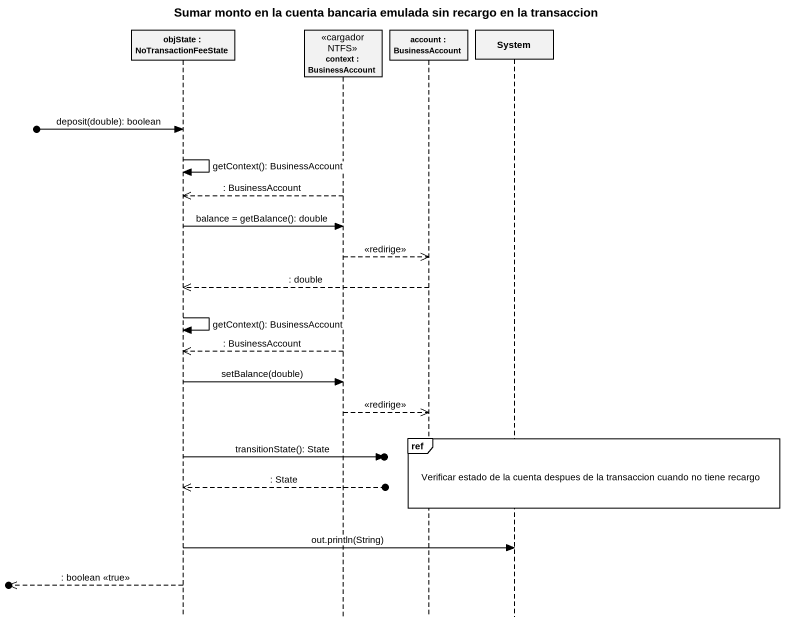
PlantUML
@startuml
title Sumar monto en la cuenta bancaria emulada sin recargo en la transaccion
hide footbox
participant "objState : NoTransactionFeeState" as objState
participant "context : BusinessAccount" as context <<cargador NTFS>>
participant "account : BusinessAccount" as account
participant System

[o-> objState : deposit(double): boolean
objState -> objState : getContext(): BusinessAccount
context -->> objState : : BusinessAccount
objState -> context : balance = getBalance(): double
context -->> account : <<redirige>>
account -->> objState : : double
objState -> objState : getContext(): BusinessAccount
context -->> objState : : BusinessAccount
objState -> context : setBalance(double)
context -->> account : <<redirige>>
ref over account, System : Verificar estado de la cuenta despues de la transaccion cuando no tiene recargo
objState ->o] : transitionState(): State
objState <<--o] : : State
objState -> System : out.println(String)
[o<<-- objState : : boolean <<true>>
@enduml
